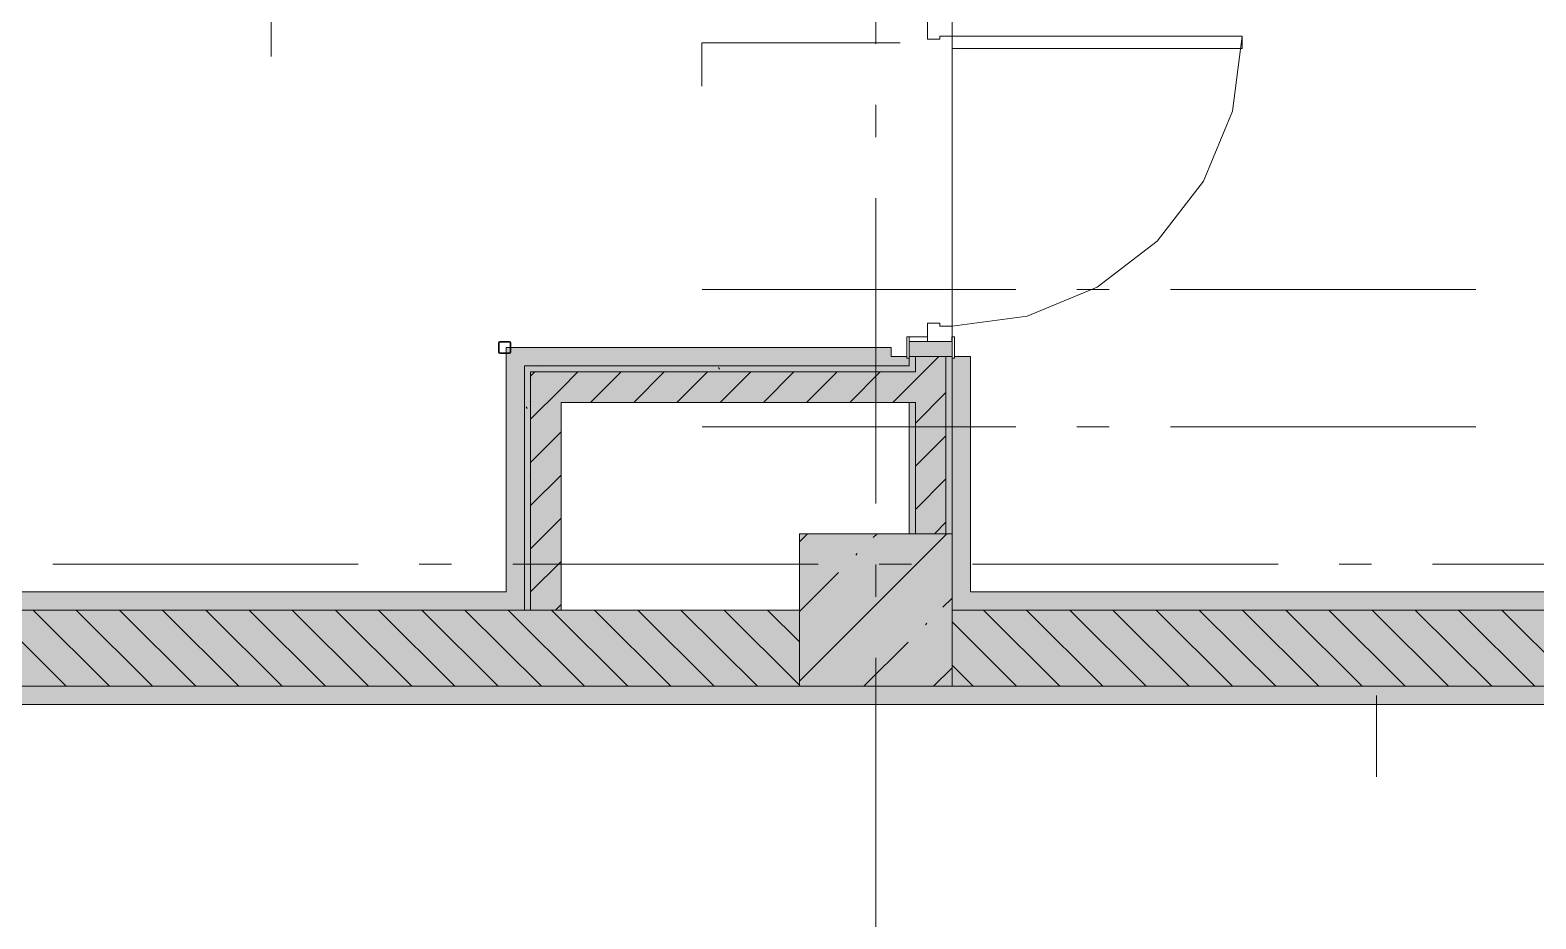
# Model space of a CAD drawing. Header units: millimetres. Extents: x -537608 to 253996, y -217170 to 186033.
# Drawn here: x -285530 to -280600, y -9213 to -6301 of the extents above; entities that cross this region are included whole.
import ezdxf

# ---------------------------------------------------------------- set-up
doc = ezdxf.new("R2010")
doc.units = ezdxf.units.MM
doc.layers.add('PDF _Геометрия', color=7, linetype='Continuous')
doc.layers.add('PDF _Сплошная заливка', color=7, linetype='Continuous', true_color=0xffffff)

msp = doc.modelspace()

# ---------------------------------------------------------------- hatches: boundary and pattern name
at = {"layer": 'PDF _Сплошная заливка', "transparency": 33554559}
h = msp.add_hatch(color=256, dxfattribs=at)
h.paths.add_polyline_path([(-282631.3533, -7950.6578), (-282631.3533, -7520.6585), (-282651.3521, -7520.6585), (-282651.3521, -7950.6578), (-282637.4827, -7950.6578)], flags=0)
h.paths.add_polyline_path([(-282651.3521, -7420.6586), (-282631.3533, -7420.6586), (-282631.3533, -7370.6584), (-282651.3521, -7370.6584), (-282651.3521, -7400.6582)], flags=0)
h.paths.add_polyline_path([(-282631.3533, -6220.6583), (-282631.3533, -6000.6576), (-282651.3521, -6000.6576), (-282651.3521, -6220.6583)], flags=0)
h.paths.add_polyline_path([(-282651.3521, -5900.6582), (-282631.3533, -5900.6582), (-282631.3533, -5790.6574), (-282651.3521, -5790.6574), (-282651.3521, -5880.6573)], flags=0)
h.paths.add_polyline_path([(-282631.3533, -4640.6567), (-282631.3533, -3766.6562), (-282651.3521, -3766.6562), (-282651.3521, -4640.6567)], flags=0)
h.paths.add_polyline_path([(-282651.3521, -3750.6577), (-282631.3533, -3750.6577), (-282631.3533, -2700.6575), (-282651.3521, -2700.6575), (-282651.3521, -2760.656)], flags=0)
h = msp.add_hatch(color=256, dxfattribs=at)
h.paths.add_polyline_path([(-282561.998, -7950.6578), (-282531.3528, -7950.6578), (-282531.3528, -7370.6584), (-282631.3533, -7370.6584), (-282631.3533, -7950.6578)], flags=0)
h.paths.add_polyline_path([(-282631.3533, -6220.6583), (-282531.3528, -6220.6583), (-282531.3528, -5790.6574), (-282631.3533, -5790.6574), (-282631.3533, -6153.7079)], flags=0)
h.paths.add_polyline_path([(-282631.3533, -4640.6567), (-282531.3528, -4640.6567), (-282531.3528, -2700.6575), (-282631.3533, -2700.6575), (-282631.3533, -4017.7553)], flags=0)
h = msp.add_hatch(color=256, dxfattribs=at)
h.paths.add_polyline_path([(-282526.4183, -7950.6578), (-282511.3541, -7950.6578), (-282511.3541, -7370.6584), (-282531.3528, -7370.6584), (-282531.3528, -7950.6578)], flags=0)
h.paths.add_polyline_path([(-282511.3541, -6220.6583), (-282511.3541, -5790.6574), (-282531.3528, -5790.6574), (-282531.3528, -6220.6583)], flags=0)
h.paths.add_polyline_path([(-282511.3541, -4640.6567), (-282511.3541, -2800.6557), (-282531.3528, -2800.6557), (-282531.3528, -4640.6567)], flags=0)
at = {"layer": 'PDF _Сплошная заливка', "true_color": 0xff7d7d, "transparency": 33554559}
h = msp.add_hatch(color=11, dxfattribs=at)
h.paths.add_polyline_path([(-282511.3541, -8140.6588), (-282451.3534, -8140.6588), (-282451.3534, -7370.6584), (-282503.3537, -7370.6584), (-282503.3537, -7375.6581), (-282511.3541, -7375.6581), (-282511.3541, -7950.6578)], flags=0)
h.paths.add_polyline_path([(-282451.3534, -6220.6583), (-282454.3223, -5790.6574), (-282503.3537, -5790.6574), (-282503.3537, -5795.6576), (-282511.3541, -5797.7153), (-282510.6565, -6215.6581), (-282503.3537, -6215.6581), (-282503.3537, -6220.6583)], flags=0)
h.paths.add_polyline_path([(-282451.3534, -4640.6567), (-282451.3534, -2880.6574), (-282511.3541, -2880.6574), (-282511.3541, -4635.6575), (-282503.3537, -4635.6575), (-282503.3537, -4640.6567)], flags=0)
at = {"layer": 'PDF _Сплошная заливка', "true_color": 0x2254ff, "transparency": 33554559}
h = msp.add_hatch(color=160, dxfattribs=at)
h.paths.add_polyline_path([(-282651.3521, -7400.6582), (-282651.3521, -7375.6581), (-282659.3525, -7374.658), (-282659.3525, -7370.6584), (-282711.3528, -7370.6584), (-282711.3528, -7400.6582), (-282659.3525, -7400.6582)], flags=0)
h.paths.add_polyline_path([(-282711.3528, -6220.6583), (-282659.3525, -6220.6583), (-282659.3525, -6215.6581), (-282651.3521, -6215.6581), (-282651.3521, -6080.6582), (-282711.3528, -6080.6582), (-282711.3528, -6153.7079)], flags=0)
at = {"layer": 'PDF _Сплошная заливка', "transparency": 33554559}
for points in [[(-282873.3109, -7420.6586), (-282651.3521, -7420.6586), (-282651.3521, -7400.6582), (-283891.3526, -7400.6582), (-283891.3526, -7420.6586), (-283791.3543, -7420.6586)], [(-282873.3109, -8450.6584), (-282511.3541, -8450.6584), (-282511.3541, -7950.6578), (-283011.354, -7950.6578), (-283011.354, -8450.6584)]]:
    msp.add_hatch(color=256, dxfattribs=at).paths.add_polyline_path(points)
at = {"layer": 'PDF _Сплошная заливка', "true_color": 0x2254ff, "transparency": 33554559}
msp.add_hatch(color=160, dxfattribs=at).paths.add_polyline_path([(-283971.3543, -8200.6584), (-283971.3543, -8140.6588), (-287734.3548, -8140.6588), (-287734.3548, -8200.6584), (-286225.222, -8200.6584)])
at = {"layer": 'PDF _Сплошная заливка', "true_color": 0xff7d7d, "transparency": 33554559}
h = msp.add_hatch(color=11, dxfattribs=at)
h.paths.add_polyline_path([(-277845.4411, -8200.6584), (-277221.3513, -8200.6584), (-277221.3513, -8140.6588), (-279111.3525, -8140.6588), (-279111.3525, -8192.658), (-279106.3533, -8192.658), (-279106.3533, -8200.6584)], flags=0)
h.paths.add_polyline_path([(-281197.3543, -8200.6584), (-280266.3522, -8200.5217), (-280266.3522, -8192.658), (-280261.3531, -8192.658), (-280261.3531, -8140.6588), (-282511.3541, -8140.6588), (-282511.3541, -8200.6584), (-282035.3315, -8200.6584)], flags=0)
at = {"layer": 'PDF _Сплошная заливка', "transparency": 33554559}
h = msp.add_hatch(color=256, dxfattribs=at)
h.paths.add_polyline_path([(-277845.4411, -8450.6584), (-277161.3528, -8450.6584), (-277161.3528, -8200.6584), (-279111.3525, -8200.6584), (-279111.3525, -8450.6584), (-278263.3511, -8450.6584)], flags=0)
h.paths.add_polyline_path([(-280261.3531, -8450.6584), (-280261.3531, -8200.6584), (-282511.3541, -8202.8608), (-282511.3541, -8450.6584), (-280266.3522, -8450.6584)], flags=0)
h.paths.add_polyline_path([(-283011.354, -8450.6584), (-283011.354, -8200.6584), (-287911.3535, -8200.6584), (-287911.3535, -8450.6584), (-286225.222, -8450.6584)], flags=0)
at = {"layer": 'PDF _Сплошная заливка', "true_color": 0xff7d7d, "transparency": 33554559}
h = msp.add_hatch(color=11, dxfattribs=at)
h.paths.add_polyline_path([(-279111.3525, -8510.6585), (-278263.3511, -8510.6585), (-278263.3511, -8450.6584), (-279106.3533, -8450.6584), (-279106.3533, -8458.6588), (-279111.3525, -8458.6588)], flags=0)
h.paths.add_polyline_path([(-281197.3543, -8510.6585), (-280261.3531, -8510.6585), (-280261.3531, -8458.6588), (-280266.3522, -8458.6588), (-280266.3522, -8450.6584), (-288411.3534, -8450.6584), (-288411.3534, -8510.6585), (-282873.3109, -8510.6585)], flags=0)

# ---------------------------------------------------------------- linework, layer by layer
at = {"layer": 'PDF _Геометрия', "color": 253, "lineweight": 9, "true_color": 0xaaaaaa}
for p, q in [((-282761.353, -5345.7439), (-282761.353, -6345.745)), ((-282761.353, -6545.7447), (-282761.353, -6651.5781)), ((-282761.353, -6851.5784), (-282761.353, -7851.5784)), ((-282302.5821, -7150.6582), (-283330.1054, -7150.6582)), ((-281996.7484, -7150.6582), (-282102.5812, -7150.6582)), ((-280796.7476, -7150.6582), (-281796.7476, -7150.6582)), ((-283330.1054, -7600.6579), (-282302.5821, -7600.6579)), ((-282102.5812, -7600.6579), (-281996.7484, -7600.6579)), ((-281796.7476, -7600.6579), (-280796.7476, -7600.6579)), ((-285455.7862, -8050.6594), (-284455.7862, -8050.6594)), ((-284255.7854, -8050.6594), (-284149.9526, -8050.6594)), ((-283949.9518, -8050.6594), (-282949.9518, -8050.6594)), ((-282761.353, -8051.5781), (-282761.353, -8157.4114)), ((-282749.9509, -8050.6594), (-282644.1182, -8050.6594)), ((-282444.1173, -8050.6594), (-281444.1173, -8050.6594)), ((-281244.1187, -8050.6594), (-281138.2837, -8050.6594)), ((-280938.285, -8050.6594), (-279938.285, -8050.6594)), ((-282761.353, -8357.4118), (-282761.353, -9357.4115))]:
    msp.add_line(p, q, dxfattribs=at)
at = {"layer": 'PDF _Геометрия', "lineweight": 9}
for p, q in [((-284741.1582, -6050.6578), (-284741.1582, -6387.2798)), ((-282591.3536, -6270.6574), (-282591.3536, -6330.6587)), ((-282511.3541, -6320.6577), (-282511.3541, -6270.6574)), ((-282681.3535, -6342.4068), (-283330.4564, -6342.4068)), ((-283330.4564, -6342.4068), (-283330.4564, -6484.3301)), ((-282591.3536, -6330.6587), (-282551.3538, -6330.6587)), ((-282551.3538, -6330.6587), (-282551.3538, -6320.6577)), ((-282551.3538, -6320.6577), (-282511.3541, -6320.6577)), ((-281561.3522, -6320.6577), (-282511.3541, -6320.6577)), ((-282511.3541, -6320.6577), (-282511.3541, -6360.6574)), ((-281593.724, -6566.5359), (-281561.3522, -6320.6577)), ((-281561.3522, -6360.6574), (-281561.3522, -6320.6577)), ((-282511.3541, -6360.6574), (-281561.3522, -6360.6574)), ((-281688.6283, -6795.6575), (-281593.724, -6566.5359)), ((-281839.6021, -6992.4096), (-281688.6283, -6795.6575)), ((-282036.352, -7143.3823), (-281839.6021, -6992.4096)), ((-282265.4759, -7238.2877), (-282036.352, -7143.3823)), ((-282511.3541, -7270.6585), (-282265.4759, -7238.2877)), ((-282551.3538, -7260.6586), (-282591.3536, -7260.6586)), ((-282591.3536, -7260.6586), (-282591.3536, -7320.6582)), ((-282551.3538, -7270.6585), (-282551.3538, -7260.6586)), ((-282511.3541, -7270.6585), (-282551.3538, -7270.6585)), ((-282511.3541, -7320.6582), (-282511.3541, -7270.6585)), ((-283995.181, -7321.8299), (-283996.3544, -7324.6578)), ((-283996.3544, -7324.6578), (-283996.3544, -7356.6577)), ((-283992.3542, -7320.6582), (-283995.181, -7321.8299)), ((-283994.3543, -7324.6578), (-283993.7687, -7323.2444)), ((-283994.3543, -7356.6577), (-283994.3543, -7324.6578)), ((-283993.7687, -7323.2444), (-283992.3542, -7322.6583)), ((-283960.3527, -7320.6582), (-283992.3542, -7320.6582)), ((-283992.3542, -7322.6583), (-283960.3527, -7322.6583)), ((-282711.3528, -7340.6586), (-283971.3543, -7340.6586)), ((-283971.3543, -7340.6586), (-283971.3543, -7400.6582)), ((-283957.5259, -7321.8299), (-283960.3527, -7320.6582)), ((-283960.3527, -7322.6583), (-283958.9382, -7323.2444)), ((-283958.9382, -7323.2444), (-283958.3526, -7324.6578)), ((-283958.3526, -7324.6578), (-283958.3526, -7356.6577)), ((-283956.3525, -7324.6578), (-283957.5259, -7321.8299)), ((-283956.3525, -7356.6577), (-283956.3525, -7324.6578)), ((-282711.3528, -7370.6584), (-282711.3528, -7340.6586)), ((-282659.3525, -7305.658), (-282659.3525, -7375.6581)), ((-282651.3521, -7305.658), (-282659.3525, -7305.658)), ((-282651.3521, -7305.658), (-282651.3521, -7320.6582)), ((-282591.3536, -7305.658), (-282651.3521, -7305.658)), ((-282651.3521, -7375.6581), (-282651.3521, -7305.658)), ((-282651.3521, -7320.6582), (-282651.3521, -7370.6584)), ((-282511.3541, -7320.6582), (-282651.3521, -7320.6582)), ((-282651.3521, -7320.6582), (-282591.3536, -7320.6582)), ((-282591.3536, -7320.6582), (-282591.3536, -7305.658)), ((-282591.3536, -7320.6582), (-282511.3541, -7320.6582)), ((-282512.3531, -7305.658), (-282512.3531, -7320.6582)), ((-282511.3541, -7305.658), (-282512.3531, -7305.658)), ((-282512.3531, -7320.6582), (-282511.3541, -7320.6582)), ((-282511.3541, -7320.6582), (-282511.3541, -7305.658)), ((-282511.3541, -7305.658), (-282511.3541, -7375.6581)), ((-282503.3537, -7305.658), (-282511.3541, -7305.658)), ((-282511.3541, -7370.6584), (-282511.3541, -7320.6582)), ((-282503.3537, -7375.6581), (-282503.3537, -7305.658)), ((-283996.3544, -7356.6577), (-283995.181, -7359.4862)), ((-283995.181, -7359.4862), (-283992.3542, -7360.6585)), ((-283993.7687, -7358.0722), (-283994.3543, -7356.6577)), ((-283992.3542, -7358.6589), (-283993.7687, -7358.0722)), ((-283960.3527, -7358.6589), (-283992.3542, -7358.6589)), ((-283992.3542, -7360.6585), (-283960.3527, -7360.6585)), ((-283958.9382, -7358.0722), (-283960.3527, -7358.6589)), ((-283960.3527, -7360.6585), (-283957.5259, -7359.4862)), ((-283958.3526, -7356.6577), (-283958.9382, -7358.0722)), ((-283957.5259, -7359.4862), (-283956.3525, -7356.6577)), ((-282659.3525, -7370.6584), (-282711.3528, -7370.6584)), ((-282659.3525, -7375.6581), (-282651.3521, -7375.6581)), ((-282651.3521, -7370.6584), (-282511.3541, -7370.6584)), ((-282651.3521, -7400.6582), (-282651.3521, -7375.6581)), ((-282651.3521, -7375.6581), (-282651.3521, -7400.6582)), ((-282631.3533, -7446.9892), (-282555.0225, -7370.6584)), ((-282631.3533, -7420.6586), (-282631.3533, -7370.6584)), ((-282531.3528, -7950.6578), (-282531.3528, -7370.6584)), ((-282511.3541, -7950.6578), (-282511.3541, -7375.6581)), ((-282511.3541, -7375.6581), (-282511.3541, -7950.6578)), ((-282511.3541, -7375.6581), (-282503.3537, -7375.6581)), ((-282451.3534, -7370.6584), (-282503.3537, -7370.6584)), ((-282451.3534, -8140.6588), (-282451.3534, -7370.6584)), ((-283971.3543, -7400.6582), (-283971.3543, -8140.6588)), ((-283911.3536, -8200.6584), (-283911.3536, -7400.6582)), ((-283911.3536, -7400.6582), (-283891.3526, -7400.6582)), ((-282711.3528, -7400.6582), (-283911.3536, -7400.6582)), ((-283911.3536, -7400.6582), (-283911.3536, -8200.6584)), ((-283891.3526, -7400.6582), (-283791.3543, -7400.6582)), ((-283891.3526, -7434.1974), (-283877.8149, -7420.6586)), ((-283891.3526, -8200.6584), (-283891.3526, -7420.6586)), ((-283891.3526, -7420.6586), (-283791.3543, -7420.6586)), ((-283791.3543, -7400.6582), (-282651.3521, -7400.6582)), ((-283791.3543, -7475.6176), (-283736.3938, -7420.6586)), ((-283791.3543, -7420.6586), (-282651.3521, -7420.6586)), ((-283694.9731, -7520.6585), (-283594.9726, -7420.6586)), ((-283553.552, -7520.6585), (-283453.5515, -7420.6586)), ((-283412.1287, -7520.6585), (-283312.1304, -7420.6586)), ((-283270.7076, -7520.6585), (-283170.7071, -7420.6586)), ((-283129.2865, -7520.6585), (-283029.286, -7420.6586)), ((-282987.8653, -7520.6585), (-282887.8649, -7420.6586)), ((-282846.4442, -7520.6585), (-282746.4438, -7420.6586)), ((-282651.3521, -7400.6582), (-282711.3528, -7400.6582)), ((-282651.3521, -7420.6586), (-282631.3533, -7420.6586)), ((-283891.3526, -7575.6181), (-283791.3543, -7475.6176)), ((-282705.0231, -7520.6585), (-282631.3533, -7446.9892)), ((-282631.3533, -7588.4093), (-282531.3528, -7488.4105)), ((-283791.3543, -8200.6584), (-283791.3543, -7520.6585)), ((-283791.3543, -7520.6585), (-282651.3521, -7520.6585)), ((-282651.3521, -7520.6585), (-282651.3521, -7950.6578)), ((-282631.3533, -7520.6585), (-282651.3521, -7520.6585)), ((-282631.3533, -7950.6578), (-282631.3533, -7520.6585)), ((-283891.3526, -7717.0392), (-283791.3543, -7617.0387)), ((-282631.3533, -7729.8309), (-282531.3528, -7629.8316)), ((-283891.3526, -7858.4603), (-283791.3543, -7758.4604)), ((-282631.3533, -7871.2537), (-282531.3528, -7771.2521)), ((-283891.3526, -7999.8824), (-283791.3543, -7899.882)), ((-282569.3374, -7950.6578), (-282531.3528, -7912.6738)), ((-283011.354, -7977.4616), (-282984.5498, -7950.6578)), ((-283011.354, -8433.6587), (-282528.3538, -7950.6578)), ((-282511.3541, -7950.6578), (-283011.354, -7950.6578)), ((-283011.354, -7950.6578), (-283011.354, -8450.6584)), ((-282769.4481, -7963.6541), (-282756.4507, -7950.6578)), ((-282511.3541, -8450.6584), (-282511.3541, -7950.6578)), ((-282826.4734, -8020.6789), (-282821.7304, -8015.9371)), ((-283891.3526, -8141.3036), (-283791.3543, -8041.3032)), ((-283011.354, -8205.559), (-282883.4965, -8077.7032)), ((-283971.3543, -8140.6588), (-287674.3541, -8140.6588)), ((-283809.2863, -8200.6584), (-283791.3543, -8182.7243)), ((-282541.349, -8191.7521), (-282511.3541, -8161.7567)), ((-280261.3531, -8140.6588), (-282451.3534, -8140.6588)), ((-287734.3548, -8200.6584), (-283971.3543, -8200.6584)), ((-283971.3543, -8200.6584), (-287734.3548, -8200.6584)), ((-285411.7023, -8450.6584), (-285661.7034, -8200.6584)), ((-285270.2812, -8450.6584), (-285520.2823, -8200.6584)), ((-285128.8601, -8450.6584), (-285378.8612, -8200.6584)), ((-284987.4389, -8450.6584), (-285237.4401, -8200.6584)), ((-284846.0178, -8450.6584), (-285096.0168, -8200.6584)), ((-284704.5967, -8450.6584), (-284954.5957, -8200.6584)), ((-284563.1756, -8450.6584), (-284813.1746, -8200.6584)), ((-284421.7545, -8450.6584), (-284671.7534, -8200.6584)), ((-284280.3312, -8450.6584), (-284530.3323, -8200.6584)), ((-284138.9101, -8450.6584), (-284388.9112, -8200.6584)), ((-283997.489, -8450.6584), (-284247.4901, -8200.6584)), ((-283856.0679, -8450.6584), (-284106.069, -8200.6584)), ((-283971.3543, -8200.6584), (-283911.3536, -8200.6584)), ((-283911.3536, -8200.6584), (-283971.3543, -8200.6584)), ((-283714.6468, -8450.6584), (-283964.6457, -8200.6584)), ((-283911.3536, -8200.6584), (-283891.3526, -8200.6584)), ((-283791.3543, -8200.6584), (-283891.3526, -8200.6584)), ((-283573.2256, -8450.6584), (-283823.2246, -8200.6584)), ((-283011.354, -8200.6584), (-283791.3543, -8200.6584)), ((-283431.8045, -8450.6584), (-283681.8034, -8200.6584)), ((-283290.3834, -8450.6584), (-283540.3823, -8200.6584)), ((-283148.9601, -8450.6584), (-283398.9612, -8200.6584)), ((-283011.354, -8446.8439), (-283257.5401, -8200.6584)), ((-283011.354, -8305.4233), (-283116.1189, -8200.6584)), ((-280266.3522, -8200.6584), (-282511.3541, -8200.6584)), ((-282511.3541, -8200.6584), (-280266.3522, -8200.6584)), ((-282159.0123, -8450.6584), (-282409.0112, -8200.6584)), ((-282017.5891, -8450.6584), (-282267.5901, -8200.6584)), ((-281876.1679, -8450.6584), (-282126.169, -8200.6584)), ((-281734.7468, -8450.6584), (-281984.7479, -8200.6584)), ((-281593.3257, -8450.6584), (-281843.3267, -8200.6584)), ((-281451.9046, -8450.6584), (-281701.9035, -8200.6584)), ((-281310.4835, -8450.6584), (-281560.4824, -8200.6584)), ((-281169.0624, -8450.6584), (-281419.0612, -8200.6584)), ((-281027.6412, -8450.6584), (-281277.6401, -8200.6584)), ((-280886.218, -8450.6584), (-281136.219, -8200.6584)), ((-280744.7968, -8450.6584), (-280994.7979, -8200.6584)), ((-280603.3757, -8450.6584), (-280853.3768, -8200.6584)), ((-280461.9546, -8450.6584), (-280711.9557, -8200.6584)), ((-282598.3744, -8248.778), (-282593.6314, -8244.0361)), ((-282300.4334, -8450.6584), (-282511.3541, -8239.7377)), ((-282800.2547, -8450.6584), (-282655.3975, -8305.8022)), ((-282572.1556, -8450.6584), (-282511.3541, -8389.8552)), ((-282441.8546, -8450.6584), (-282511.3541, -8381.1594)), ((-287911.3535, -8450.6584), (-283011.354, -8450.6584)), ((-283011.354, -8450.6584), (-287911.3535, -8450.6584)), ((-283011.354, -8450.6584), (-282511.3541, -8450.6584)), ((-282511.3541, -8450.6584), (-280266.3522, -8450.6584)), ((-280266.3522, -8450.6584), (-282511.3541, -8450.6584)), ((-288411.3534, -8510.6585), (-280261.3531, -8510.6585)), ((-281121.3658, -8480.6587), (-281121.3658, -8746.808))]:
    msp.add_line(p, q, dxfattribs=at)
at = {"layer": 'PDF _Геометрия', "color": 9, "lineweight": 9, "true_color": 0xc0c0c0}
for p, q in [((-282511.3541, -6360.6574), (-282511.3541, -7270.6585)), ((-282511.3541, -7270.6585), (-282511.3541, -6360.6574))]:
    msp.add_line(p, q, dxfattribs=at)
at = {"layer": 'PDF _Геометрия', "color": 8, "lineweight": 9, "true_color": 0x787878}
for p, q in [((-283865.5323, -7401.6647), (-283866.1136, -7400.6582)), ((-283273.192, -7411.6296), (-283276.5442, -7405.8221)), ((-283902.7224, -7540.4522), (-283906.0745, -7534.6452)), ((-283891.3526, -7514.4462), (-283893.0384, -7517.3623)), ((-283891.3526, -7763.3427), (-283892.4614, -7761.4223))]:
    msp.add_line(p, q, dxfattribs=at)
at = {"layer": 'PDF _Сплошная заливка', "color": 160, "lineweight": 35, "true_color": 0x2254ff, "transparency": 33554559}
for points in [[(-283971.3543, -7400.6582), (-282711.3528, -7400.6582), (-283971.3543, -7340.6586), (-282711.3528, -7340.6586)], [(-283911.3536, -8200.6584), (-283911.3536, -7400.6582), (-283971.3543, -8200.6584), (-283971.3543, -7400.6582)]]:
    msp.add_solid(points, dxfattribs=at)
at = {"layer": 'PDF _Сплошная заливка', "color": 7, "lineweight": 35, "true_color": 0xf4f4f4, "transparency": 33554559}
msp.add_solid([(-282651.3521, -7370.6584), (-282511.3541, -7370.6584), (-282651.3521, -7320.6582), (-282511.3541, -7320.6582)], dxfattribs=at)
at = {"layer": 'PDF _Сплошная заливка', "lineweight": 35, "transparency": 33554559}
for points in [[(-283891.3526, -8200.6584), (-283891.3526, -7400.6582), (-283911.3536, -8200.6584), (-283911.3536, -7400.6582)], [(-283791.3543, -8200.6584), (-283791.3543, -7420.6586), (-283891.3526, -8200.6584), (-283891.3526, -7420.6586)], [(-283791.3543, -7520.6585), (-282631.3533, -7520.6585), (-283791.3543, -7420.6586), (-282631.3533, -7420.6586)]]:
    msp.add_solid(points, dxfattribs=at)

doc.saveas('drawing.dxf')
